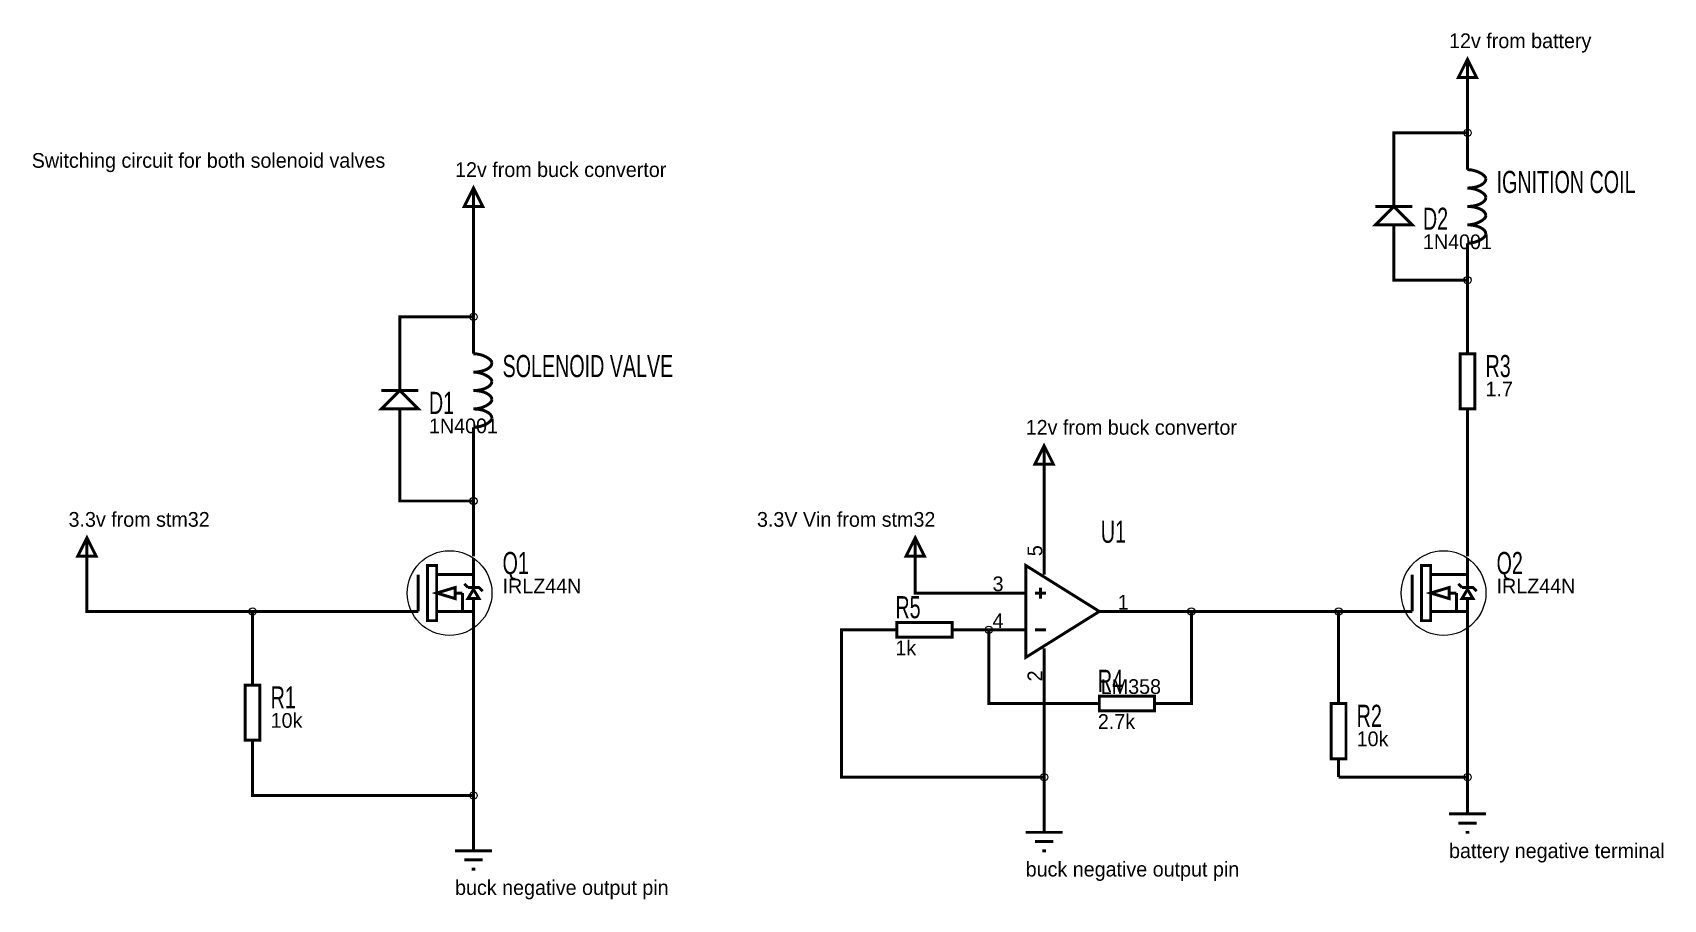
# Model space of a CAD drawing. Header units: inches. Extents: x -4 to 4.86, y -1.46 to 3.24.
import ezdxf

# ---------------------------------------------------------------- set-up
doc = ezdxf.new("R2010")
doc.units = ezdxf.units.IN
doc.layers.get('0').update_dxf_attribs({"linetype": 'CONTINUOUS'})

msp = doc.modelspace()

# ---------------------------------------------------------------- linework, layer by layer
at = {"const_width": 0.016}
for points in [[(3.75, 3), (3.8, 3.1), (3.85, 3), (3.75, 3)], [(3.8, 2.9), (3.8, 3.1)], [(3.8, 2.6), (3.8, 2.7), (3.8, 2.9)], [(3.8, 2.7), (3.4, 2.7), (3.4, 2.4)], [(3.8, 2.6), (3.8, 2.5)], [(3.8, 2.5), (3.818652, 2.498672), (3.836719, 2.495), (3.853613, 2.489453), (3.86875, 2.4825), (3.881543, 2.474609), (3.891406, 2.46625), (3.897754, 2.457891), (3.9, 2.45)], [(-1.65, 2.3), (-1.6, 2.4), (-1.55, 2.3), (-1.65, 2.3)], [(-1.6, 2.2), (-1.6, 2.4)], [(3.4, 2.4), (3.4, 2.3)], [(3.8, 2.4), (3.818652, 2.400918), (3.836719, 2.403594), (3.853613, 2.40791), (3.86875, 2.41375), (3.881543, 2.420996), (3.891406, 2.429531), (3.897754, 2.439238), (3.9, 2.45)], [(3.8, 2.4), (3.818652, 2.398672), (3.836719, 2.395), (3.853613, 2.389453), (3.86875, 2.3825), (3.881543, 2.374609), (3.891406, 2.36625), (3.897754, 2.357891), (3.9, 2.35)], [(3.3, 2.2), (3.5, 2.2), (3.4, 2.3), (3.3, 2.2)], [(3.3, 2.3), (3.5, 2.3)], [(3.8, 2.3), (3.818652, 2.300918), (3.836719, 2.303594), (3.853613, 2.30791), (3.86875, 2.31375), (3.881543, 2.320996), (3.891406, 2.329531), (3.897754, 2.339238), (3.9, 2.35)], [(3.8, 2.3), (3.818652, 2.299082), (3.836719, 2.296406), (3.853613, 2.29209), (3.86875, 2.28625), (3.881543, 2.279004), (3.891406, 2.270469), (3.897754, 2.260762), (3.9, 2.25)], [(3.8, 2.2), (3.818652, 2.201328), (3.836719, 2.205), (3.853613, 2.210547), (3.86875, 2.2175), (3.881543, 2.22539), (3.891406, 2.23375), (3.897754, 2.24211), (3.9, 2.25)], [(-1.6, 1.6), (-1.6, 1.7), (-1.6, 2.2)], [(3.4, 2.1), (3.4, 2.2)], [(3.8, 2.2), (3.818652, 2.199082), (3.836719, 2.196406), (3.853613, 2.19209), (3.86875, 2.18625), (3.881543, 2.179004), (3.891406, 2.170469), (3.897754, 2.160762), (3.9, 2.15)], [(3.8, 2.1), (3.818652, 2.101328), (3.836719, 2.105), (3.853613, 2.110547), (3.86875, 2.1175), (3.881543, 2.125391), (3.891406, 2.13375), (3.897754, 2.142109), (3.9, 2.15)], [(3.8, 1.9), (3.4, 1.9), (3.4, 2.1)], [(3.8, 2), (3.8, 2.1)], [(3.8, 2), (3.8, 1.9), (3.8, 1.6)], [(-1.6, 1.7), (-2, 1.7), (-2, 1.4)], [(-1.6, 1.6), (-1.6, 1.5)], [(3.8, 1.6), (3.8, 1.5)], [(-1.6, 1.5), (-1.581348, 1.498672), (-1.563281, 1.495), (-1.546387, 1.489453), (-1.53125, 1.4825), (-1.518457, 1.474609), (-1.508594, 1.46625), (-1.502246, 1.457891), (-1.5, 1.45)], [(3.76, 1.2), (3.84, 1.2), (3.84, 1.5), (3.76, 1.5), (3.76, 1.2)], [(-1.6, 1.4), (-1.581348, 1.400918), (-1.563281, 1.403594), (-1.546387, 1.40791), (-1.53125, 1.41375), (-1.518457, 1.420996), (-1.508594, 1.429531), (-1.502246, 1.439238), (-1.5, 1.45)], [(-2, 1.4), (-2, 1.3)], [(-1.6, 1.4), (-1.581348, 1.398672), (-1.563281, 1.395), (-1.546387, 1.389453), (-1.53125, 1.3825), (-1.518457, 1.374609), (-1.508594, 1.36625), (-1.502246, 1.357891), (-1.5, 1.35)], [(-1.6, 1.3), (-1.581348, 1.300918), (-1.563281, 1.303594), (-1.546387, 1.30791), (-1.53125, 1.31375), (-1.518457, 1.320996), (-1.508594, 1.329531), (-1.502246, 1.339238), (-1.5, 1.35)], [(-2.1, 1.2), (-1.9, 1.2), (-2, 1.3), (-2.1, 1.2)], [(-2.1, 1.3), (-1.9, 1.3)], [(-1.6, 1.3), (-1.581348, 1.299082), (-1.563281, 1.296406), (-1.546387, 1.29209), (-1.53125, 1.28625), (-1.518457, 1.279004), (-1.508594, 1.270469), (-1.502246, 1.260762), (-1.5, 1.25)], [(-1.6, 1.2), (-1.581348, 1.201328), (-1.563281, 1.205), (-1.546387, 1.210547), (-1.53125, 1.2175), (-1.518457, 1.225391), (-1.508594, 1.23375), (-1.502246, 1.242109), (-1.5, 1.25)], [(-2, 1.1), (-2, 1.2)], [(-1.6, 1.2), (-1.581348, 1.199082), (-1.563281, 1.196406), (-1.546387, 1.19209), (-1.53125, 1.18625), (-1.518457, 1.179004), (-1.508594, 1.170469), (-1.502246, 1.160762), (-1.5, 1.15)], [(-1.6, 1.1), (-1.581348, 1.101328), (-1.563281, 1.105), (-1.546387, 1.110547), (-1.53125, 1.1175), (-1.518457, 1.125391), (-1.508594, 1.13375), (-1.502246, 1.142109), (-1.5, 1.15)], [(3.8, 1.1), (3.8, 1.2)], [(-2, 1.1), (-2, 0.7), (-1.6, 0.7)], [(-1.6, 1), (-1.6, 1.1)], [(3.8, 0.5), (3.8, 1.1)], [(-1.6, 0.5), (-1.6, 0.7), (-1.6, 1)], [(1.45, 0.9), (1.5, 1), (1.55, 0.9), (1.45, 0.9)], [(1.5, 0.8), (1.5, 1)], [(1.5, 0.5), (1.5, 0.8)], [(-3.75, 0.4), (-3.7, 0.5), (-3.65, 0.4), (-3.75, 0.4)], [(-3.7, 0.3), (-3.7, 0.5)], [(-1.6, 0.5), (-1.6, 0.4)], [(0.75, 0.4), (0.8, 0.5), (0.85, 0.4), (0.75, 0.4)], [(0.8, 0.3), (0.8, 0.5)], [(1.5, 0.5), (1.5, 0.3)], [(3.8, 0.5), (3.8, 0.4)], [(-1.85, 0.05), (-1.8, 0.05), (-1.8, 0.35), (-1.85, 0.35), (-1.85, 0.05)], [(-1.6, 0.3), (-1.6, 0.39)], [(1.4, 0.35), (1.4, -0.15), (1.8, 0.1), (1.4, 0.35)], [(3.55, 0.05), (3.6, 0.05), (3.6, 0.35), (3.55, 0.35), (3.55, 0.05)], [(3.8, 0.3), (3.8, 0.39)], [(-3.7, 0.3), (-3.7, 0.1), (-2.8, 0.1)], [(-1.9, 0.3), (-1.9, 0.1)], [(-1.8, 0.3), (-1.7, 0.3)], [(-1.6, 0.3), (-1.7, 0.3)], [(-1.6, 0.3), (-1.6, 0.23)], [(1.2, 0.2), (0.8, 0.2), (0.8, 0.3)], [(3.5, 0.3), (3.5, 0.1)], [(3.6, 0.3), (3.7, 0.3)], [(3.8, 0.3), (3.7, 0.3)], [(3.8, 0.3), (3.8, 0.23)], [(-1.8, 0.2), (-1.7, 0.23), (-1.7, 0.17), (-1.8, 0.2)], [(-1.7, 0.2), (-1.66, 0.2)], [(-1.66, 0.2), (-1.66, 0.1)], [(-1.65, 0.25), (-1.63, 0.23)], [(-1.63, 0.23), (-1.57, 0.23), (-1.55, 0.21)], [(-1.63, 0.17), (-1.57, 0.17), (-1.6, 0.22), (-1.63, 0.17)], [(-1.6, 0.17), (-1.6, 0.1)], [(1.2, 0.2), (1.4, 0.2)], [(1.45, 0.2), (1.51, 0.2)], [(1.48, 0.23), (1.48, 0.17)], [(3.6, 0.2), (3.7, 0.23), (3.7, 0.17), (3.6, 0.2)], [(3.7, 0.2), (3.74, 0.2)], [(3.74, 0.2), (3.74, 0.1)], [(3.75, 0.25), (3.77, 0.23)], [(3.77, 0.23), (3.83, 0.23), (3.85, 0.21)], [(3.77, 0.17), (3.83, 0.17), (3.8, 0.22), (3.77, 0.17)], [(3.8, 0.17), (3.8, 0.1)], [(-2.1, 0.1), (-2.8, 0.1)], [(-2.8, -0.2), (-2.8, 0.1)], [(-2.1, 0.1), (-2, 0.1)], [(-2, 0.1), (-1.9, 0.1)], [(-1.8, 0.1), (-1.7, 0.1)], [(-1.7, 0.1), (-1.6, 0.1)], [(-1.6, 0.1), (-1.6, 0)], [(2, 0.1), (1.8, 0.1)], [(2, 0.1), (2.3, 0.1)], [(2.2, -0.4), (2.3, -0.4), (2.3, 0.1)], [(3.1, 0.1), (2.3, 0.1)], [(3.3, 0.1), (3.1, 0.1)], [(3.1, -0.3), (3.1, 0.1)], [(3.3, 0.1), (3.4, 0.1)], [(3.4, 0.1), (3.5, 0.1)], [(3.6, 0.1), (3.7, 0.1)], [(3.7, 0.1), (3.8, 0.1)], [(3.8, 0.1), (3.8, 0)], [(-1.6, -0.1), (-1.6, 0)], [(0.6, 0), (0.4, 0), (0.4, -0.8), (1.5, -0.8)], [(0.6, 0), (0.7, 0)], [(0.7, -0.04), (1, -0.04), (1, 0.04), (0.7, 0.04), (0.7, -0.04)], [(1.1, 0), (1, 0)], [(1.1, 0), (1.2, 0)], [(1.7, -0.4), (1.2, -0.4), (1.2, 0), (1.2, 0)], [(1.2, 0), (1.4, 0)], [(1.45, 0), (1.51, 0)], [(3.8, -0.1), (3.8, 0)], [(-1.6, -0.1), (-1.6, -0.9)], [(1.5, -0.3), (1.5, -0.1)], [(3.8, -0.1), (3.8, -0.8)], [(-2.8, -0.2), (-2.8, -0.3)], [(-2.84, -0.6), (-2.76, -0.6), (-2.76, -0.3), (-2.84, -0.3), (-2.84, -0.6)], [(1.5, -0.3), (1.5, -0.8)], [(1.8, -0.44), (2.1, -0.44), (2.1, -0.36), (1.8, -0.36), (1.8, -0.44)], [(3.1, -0.3), (3.1, -0.4)], [(1.7, -0.4), (1.8, -0.4)], [(2.2, -0.4), (2.1, -0.4)], [(3.06, -0.7), (3.14, -0.7), (3.14, -0.4), (3.06, -0.4), (3.06, -0.7)], [(-2.8, -0.7), (-2.8, -0.6)], [(-2.8, -0.7), (-2.8, -0.9), (-1.6, -0.9)], [(3.1, -0.8), (3.1, -0.7)], [(1.5, -1), (1.5, -0.8)], [(3.1, -0.8), (3.8, -0.8)], [(3.8, -0.9), (3.8, -0.8)], [(-1.6, -1.1), (-1.6, -0.9)], [(3.8, -0.9), (3.8, -1)], [(1.5, -1), (1.5, -1.1)], [(3.7, -1), (3.9, -1)], [(3.75, -1.05), (3.85, -1.05)], [(-1.6, -1.1), (-1.6, -1.2)], [(1.4, -1.1), (1.6, -1.1)], [(1.45, -1.15), (1.55, -1.15)], [(3.79, -1.1), (3.81, -1.1)], [(-1.7, -1.2), (-1.5, -1.2)], [(1.49, -1.2), (1.51, -1.2)], [(-1.65, -1.25), (-1.55, -1.25)], [(-1.61, -1.3), (-1.59, -1.3)]]:
    msp.add_lwpolyline(points, dxfattribs=at)
for centre, radius in [((3.8, 2.7), 0.02), ((3.8, 1.9), 0.02), ((-1.6, 1.7), 0.02), ((-1.6, 0.7), 0.02), ((-1.73, 0.2), 0.23), ((3.67, 0.2), 0.23), ((-2.8, 0.1), 0.02), ((2.3, 0.1), 0.02), ((3.1, 0.1), 0.02), ((1.2, 0), 0.02), ((1.5, -0.8), 0.02), ((3.8, -0.8), 0.02), ((-1.6, -0.9), 0.02)]:
    msp.add_circle(centre, radius)

# ---------------------------------------------------------------- texts
for s, p in [('12v from battery', (3.7, 3.16)), ('Switching circuit for both solenoid valves', (-4, 2.51)), ('12v from buck convertor', (-1.7, 2.46)), ('1N4001', (3.558, 2.068)), ('1.7', (3.898, 1.268)), ('1N4001', (-1.842, 1.068)), ('12v from buck convertor', (1.4, 1.06)), ('3.3v from stm32', (-3.8, 0.56)), ('3.3V Vin from stm32', (-0.06, 0.56)), ('IRLZ44N', (-1.442, 0.198)), ('3', (1.22, 0.21)), ('IRLZ44N', (3.958, 0.198)), ('1', (1.9, 0.11)), ('4', (1.22, 0.01)), ('1k', (0.692, -0.138)), ('LM358', (1.808004, -0.348)), ('10k', (-2.702, -0.532)), ('2.7k', (1.792, -0.538)), ('10k', (3.198, -0.632)), ('battery negative terminal', (3.7, -1.24)), ('buck negative output pin', (1.4, -1.34)), ('buck negative output pin', (-1.7, -1.44))]:
    msp.add_text(s, height=0.08).set_placement(p)
at = {"width": 0.666667}
for s, p in [('IGNITION COIL', (3.958, 2.373)), ('D2', (3.558, 2.173)), ('SOLENOID VALVE', (-1.442, 1.373)), ('R3', (3.898, 1.373)), ('D1', (-1.842, 1.173)), ('U1', (1.808004, 0.473)), ('Q1', (-1.442, 0.303)), ('Q2', (3.958, 0.303)), ('R5', (0.692, 0.063)), ('R4', (1.792, -0.337)), ('R1', (-2.702, -0.427)), ('R2', (3.198, -0.527))]:
    msp.add_text(s, height=0.12, dxfattribs=at).set_placement(p)
for s, p in [('5', (1.49, 0.4)), ('2', (1.49, -0.28))]:
    msp.add_text(s, height=0.08, rotation=90).set_placement(p)

doc.saveas('drawing.dxf')
